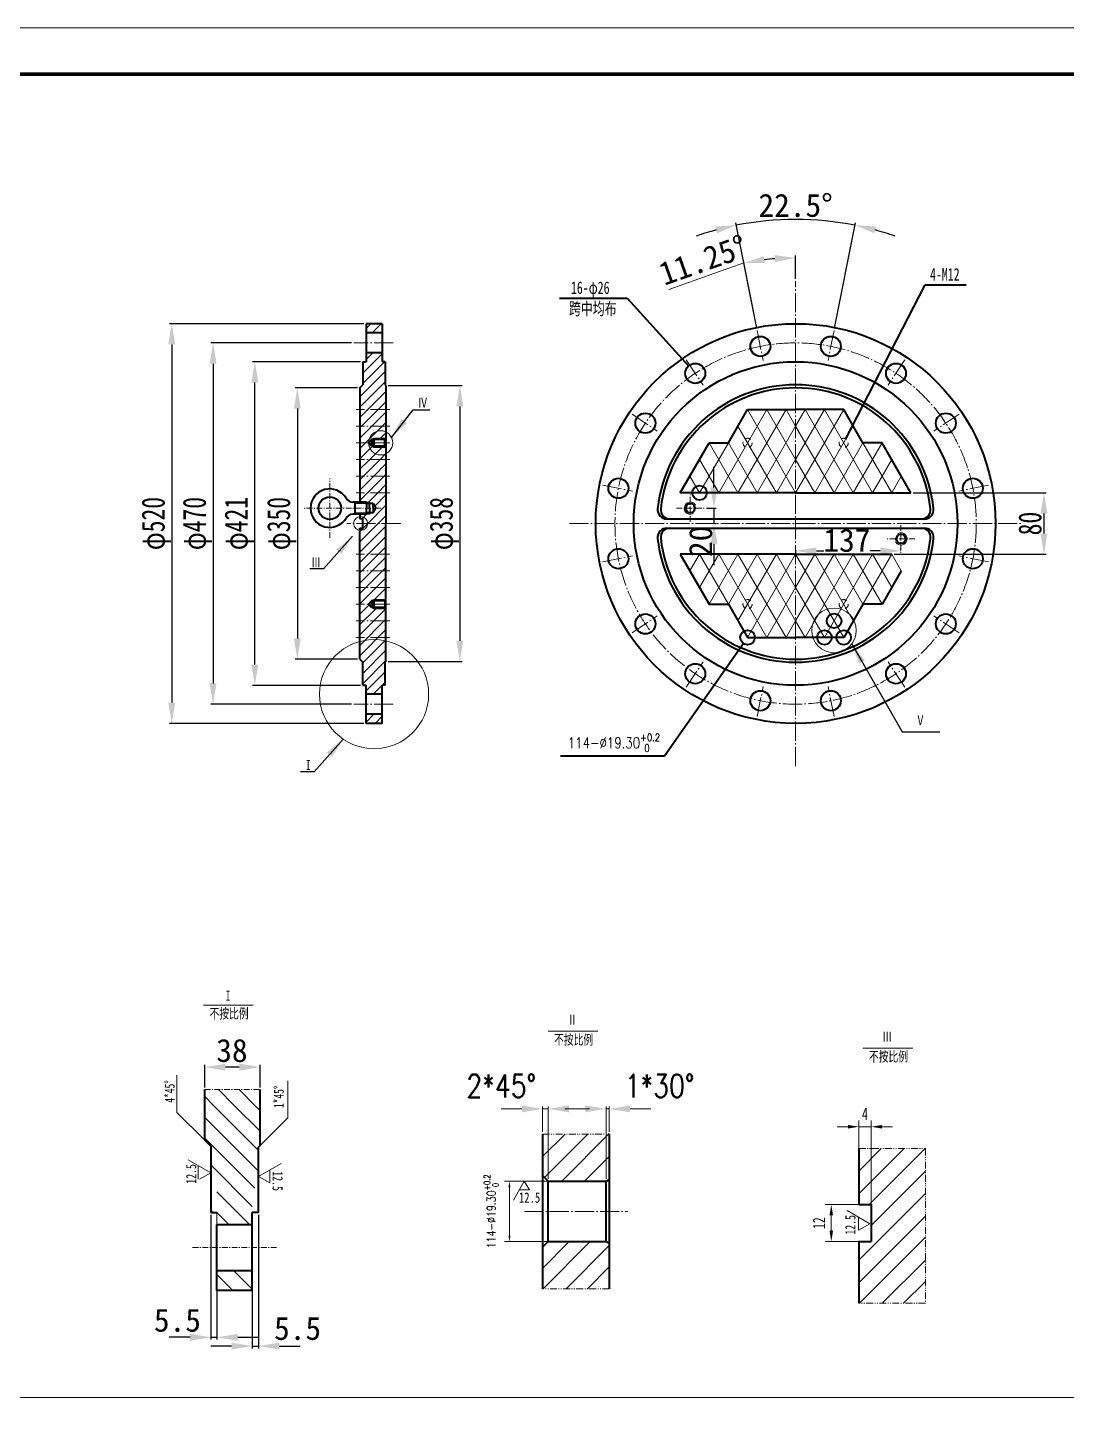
# Model space of a CAD drawing. Header units: millimetres. Extents: x 588 to 27563, y -8997 to 1800.
# Drawn here: x 23617 to 24967, y -7250 to -5433 of the extents above; entities that cross this region are included whole.
import ezdxf
from ezdxf.enums import TextEntityAlignment as Align

# ---------------------------------------------------------------- set-up
doc = ezdxf.new("R2010")
doc.units = ezdxf.units.MM
doc.header["$LTSCALE"] = 10
doc.header["$PDMODE"] = 1
for name, pattern in [('JXX-S', [1.7, 0.9, -0.2, 0.1, -0.2, 0.1, -0.2]), ('XX-L', [1.25, 0.75, -0.5]), ('ZXX-L', [3.28, 2.5, -0.3, 0.18, -0.3]), ('ZXX-S', [1.27, 0.75, -0.2, 0.12, -0.2])]:
    doc.linetypes.add(name, pattern=pattern)
doc.layers.get('Defpoints').update_dxf_attribs({"linetype": 'CONTINUOUS'})
for name, color, linetype, lineweight in [('A 粗实线', 1, 'CONTINUOUS', 40), ('B 细实线', 7, 'CONTINUOUS', 18), ('C 文 字', 2, 'CONTINUOUS', 20), ('D 短中心线', 3, 'ZXX-S', 18), ('E 长中心线', 3, 'ZXX-L', 18), ('G 长虚线', 6, 'XX-L', 20), ('H 短双点线', 3, 'JXX-S', 18), ('J 标注尺寸', 2, 'CONTINUOUS', 18)]:
    doc.layers.add(name, color=color, linetype=linetype, lineweight=lineweight)
doc.styles.add('ASC', font='TXT', dxfattribs={"width": 0.75})
doc.styles.add('HZTXT', font='SIMFANG.TTF', dxfattribs={"width": 0.75})
doc.styles.get("Standard").update_dxf_attribs({"font": 'SIMFANG.TTF'})
doc.styles.add('TH_GBDIM', font='romans.shx', dxfattribs={"width": 0.8, "bigfont": 'gbcbig.shx'})
doc.styles.add('TXT', font='txt', dxfattribs={"width": 0.7})
doc.styles.add('标题中文', font='SIMFANG.TTF', dxfattribs={"width": 0.7})
doc.dimstyles.new('通用标注4.0', dxfattribs={"dimtxt": 30, "dimasz": 27, "dimexe": 3, "dimexo": 3, "dimgap": 3, "dimtad": 1, "dimdec": 0, "dimzin": 0, "dimdsep": 46, "dimtxsty": 'Standard', "dimcen": 3, "dimadec": 0, "dimazin": 0, "dimtfac": 0.375, "dimtdec": 0, "dimtmove": 2, "dimatfit": 3, "dimfxl": 0, "dimtzin": 0, "dimarcsym": 0})

# ---------------------------------------------------------------- blocks, each defined once
blk = doc.blocks.new('*D317')
at = {"layer": 'C 文 字', "color": 0}
for p, q in [((24259, -6839), (24232, -6839)), ((24286, -6868.8), (24286, -6836)), ((24293.2, -6839), (24286, -6839)), ((24293.2, -6930), (24293.2, -6836)), ((24320.2, -6839), (24347.2, -6839))]:
    blk.add_line(p, q, dxfattribs=at)
for points in [[(24259, -6834.5), (24259, -6843.5), (24286, -6839)], [(24320.2, -6834.5), (24320.2, -6843.5), (24293.2, -6839)]]:
    blk.add_solid(points, dxfattribs=at)
at = {"layer": 'Defpoints', "color": 0}
for p in [(24286, -6839), (24286, -6871.8), (24293.2, -6933)]:
    blk.add_point(p, dxfattribs=at)
at = {"layer": 'C 文 字', "color": 0, "insert": (24232.2, -6809.1), "char_height": 30, "attachment_point": 5, "style": 'TH_GBDIM'}
blk.add_mtext('2*45%%d', dxfattribs=at)
blk = doc.blocks.new('*D318')
at = {"layer": 'C 文 字', "color": 0}
for p, q in [((24341.7, -6839), (24314.7, -6839)), ((24368.7, -6930), (24368.7, -6836)), ((24368.7, -6839), (24372.7, -6839)), ((24372.7, -6868.8), (24372.7, -6836)), ((24399.7, -6839), (24426.7, -6839))]:
    blk.add_line(p, q, dxfattribs=at)
for points in [[(24341.7, -6834.5), (24341.7, -6843.5), (24368.7, -6839)], [(24399.7, -6834.5), (24399.7, -6843.5), (24372.7, -6839)]]:
    blk.add_solid(points, dxfattribs=at)
at = {"layer": 'Defpoints', "color": 0}
for p in [(24372.7, -6839), (24372.7, -6871.8), (24368.7, -6933)]:
    blk.add_point(p, dxfattribs=at)
at = {"layer": 'C 文 字', "color": 0, "insert": (24438.1, -6809.1), "char_height": 30, "attachment_point": 5, "style": 'TH_GBDIM'}
blk.add_mtext('1*30%%d', dxfattribs=at)
blk = doc.blocks.new('*D337')
at = {"layer": 'C 文 字', "color": 0, "lineweight": -2}
for p, q in [((23846.5, -6811), (23846.5, -6781.7)), ((23891.5, -6784.7), (23873.5, -6784.7)), ((23918.5, -6811.3), (23918.5, -6781.7))]:
    blk.add_line(p, q, dxfattribs=at)
at = {"layer": 'C 文 字', "color": 0}
for points in [[(23873.5, -6780.2), (23873.5, -6789.2), (23846.5, -6784.7)], [(23891.5, -6780.2), (23891.5, -6789.2), (23918.5, -6784.7)]]:
    blk.add_solid(points, dxfattribs=at)
at = {"layer": 'Defpoints', "color": 0}
for p in [(23846.5, -6784.7), (23846.5, -6814), (23918.5, -6814.3)]:
    blk.add_point(p, dxfattribs=at)
at = {"layer": 'C 文 字', "color": 0, "insert": (23881.9, -6763.2), "char_height": 30, "attachment_point": 5}
blk.add_mtext('38', dxfattribs=at)
blk = doc.blocks.new('*D338')
at = {"layer": 'C 文 字', "color": 0, "lineweight": -2}
for p, q in [((23854.4, -6976.9), (23854.4, -7139.2)), ((23862.4, -6992.3), (23862.4, -7139.2)), ((23827.4, -7136.2), (23800.4, -7136.2)), ((23854.4, -7136.2), (23862.4, -7136.2)), ((23889.4, -7136.2), (23916.4, -7136.2))]:
    blk.add_line(p, q, dxfattribs=at)
at = {"layer": 'C 文 字', "color": 0}
for points in [[(23827.4, -7131.7), (23827.4, -7140.7), (23854.4, -7136.2)], [(23889.4, -7131.7), (23889.4, -7140.7), (23862.4, -7136.2)]]:
    blk.add_solid(points, dxfattribs=at)
at = {"layer": 'Defpoints', "color": 0}
for p in [(23854.4, -6973.9), (23862.4, -6989.3), (23862.4, -7136.2)]:
    blk.add_point(p, dxfattribs=at)
at = {"layer": 'C 文 字', "color": 0, "insert": (23811, -7114.1), "char_height": 30, "attachment_point": 5}
blk.add_mtext('5.5', dxfattribs=at)
blk = doc.blocks.new('*D339')
at = {"layer": 'C 文 字', "color": 0, "lineweight": -2}
for p, q in [((23916.5, -6976.9), (23916.5, -7150.6)), ((23908.4, -6992.3), (23908.4, -7150.6)), ((23881.4, -7147.6), (23854.4, -7147.6)), ((23908.4, -7147.6), (23916.5, -7147.6)), ((23943.5, -7147.6), (23970.5, -7147.6))]:
    blk.add_line(p, q, dxfattribs=at)
at = {"layer": 'C 文 字', "color": 0}
for points in [[(23881.4, -7143.1), (23881.4, -7152.1), (23908.4, -7147.6)], [(23943.5, -7143.1), (23943.5, -7152.1), (23916.5, -7147.6)]]:
    blk.add_solid(points, dxfattribs=at)
at = {"layer": 'Defpoints', "color": 0}
for p in [(23916.5, -6973.9), (23908.4, -6989.3), (23916.5, -7147.6)]:
    blk.add_point(p, dxfattribs=at)
at = {"layer": 'C 文 字', "color": 0, "insert": (23967.3, -7124.8), "char_height": 30, "attachment_point": 5}
blk.add_mtext('5.5', dxfattribs=at)
blk = doc.blocks.new('*D340')
at = {"layer": 'C 文 字', "color": 0, "lineweight": -2}
for p, q in [((24053.3, -5817.5), (23800.7, -5817.5)), ((23803.7, -5844.5), (23803.7, -6310.5)), ((24053.3, -6337.5), (23800.7, -6337.5))]:
    blk.add_line(p, q, dxfattribs=at)
at = {"layer": 'C 文 字', "color": 0}
for points in [[(23799.2, -5844.5), (23808.2, -5844.5), (23803.7, -5817.5)], [(23799.2, -6310.5), (23808.2, -6310.5), (23803.7, -6337.5)]]:
    blk.add_solid(points, dxfattribs=at)
at = {"layer": 'Defpoints', "color": 0}
for p in [(24056.3, -5817.5), (23803.7, -6337.5), (24056.3, -6337.5)]:
    blk.add_point(p, dxfattribs=at)
at = {"layer": 'C 文 字', "color": 0, "insert": (23783.5, -6077.5), "char_height": 30, "attachment_point": 5, "rotation": 90, "style": 'HZTXT'}
blk.add_mtext('φ520', dxfattribs=at)
blk = doc.blocks.new('*D341')
at = {"layer": 'C 文 字', "color": 0, "lineweight": -2}
for p, q in [((24037.4, -5842.5), (23854.4, -5842.5)), ((23857.4, -5869.5), (23857.4, -6285.5)), ((24037.4, -6312.5), (23854.4, -6312.5))]:
    blk.add_line(p, q, dxfattribs=at)
at = {"layer": 'C 文 字', "color": 0}
for points in [[(23852.9, -5869.5), (23861.9, -5869.5), (23857.4, -5842.5)], [(23852.9, -6285.5), (23861.9, -6285.5), (23857.4, -6312.5)]]:
    blk.add_solid(points, dxfattribs=at)
at = {"layer": 'Defpoints', "color": 0}
for p in [(24040.4, -5842.5), (23857.4, -6312.5), (24040.4, -6312.5)]:
    blk.add_point(p, dxfattribs=at)
at = {"layer": 'C 文 字', "color": 0, "insert": (23837.1, -6077.5), "char_height": 30, "attachment_point": 5, "rotation": 90, "style": 'HZTXT'}
blk.add_mtext('φ470', dxfattribs=at)
blk = doc.blocks.new('*D342')
at = {"layer": 'C 文 字', "color": 0, "lineweight": -2}
for p, q in [((24049.3, -5867), (23908.7, -5867)), ((23911.7, -6261), (23911.7, -5894)), ((24049.3, -6288), (23908.7, -6288))]:
    blk.add_line(p, q, dxfattribs=at)
at = {"layer": 'C 文 字', "color": 0}
for points in [[(23907.2, -5894), (23916.2, -5894), (23911.7, -5867)], [(23907.2, -6261), (23916.2, -6261), (23911.7, -6288)]]:
    blk.add_solid(points, dxfattribs=at)
at = {"layer": 'Defpoints', "color": 0}
for p in [(23911.7, -5867), (24052.3, -5867), (24052.3, -6288)]:
    blk.add_point(p, dxfattribs=at)
at = {"layer": 'C 文 字', "color": 0, "insert": (23891.4, -6077.5), "char_height": 30, "attachment_point": 5, "rotation": 90, "style": 'HZTXT'}
blk.add_mtext('φ421', dxfattribs=at)
blk = doc.blocks.new('*D343')
at = {"layer": 'C 文 字', "color": 0, "lineweight": -2}
for p, q in [((24045.3, -5901), (23964, -5901)), ((23967, -5928), (23967, -6227)), ((24045.3, -6254), (23964, -6254))]:
    blk.add_line(p, q, dxfattribs=at)
at = {"layer": 'C 文 字', "color": 0}
for points in [[(23962.5, -5928), (23971.5, -5928), (23967, -5901)], [(23962.5, -6227), (23971.5, -6227), (23967, -6254)]]:
    blk.add_solid(points, dxfattribs=at)
at = {"layer": 'Defpoints', "color": 0}
for p in [(24048.3, -5901), (23967, -6254), (24048.3, -6254)]:
    blk.add_point(p, dxfattribs=at)
at = {"layer": 'C 文 字', "color": 0, "insert": (23946.7, -6077.5), "char_height": 30, "attachment_point": 5, "rotation": 90, "style": 'HZTXT'}
blk.add_mtext('φ350', dxfattribs=at)
blk = doc.blocks.new('*D344')
at = {"layer": 'C 文 字', "color": 0, "lineweight": -2}
for p, q in [((24085.3, -5898), (24181.4, -5898)), ((24178.4, -5925), (24178.4, -6230)), ((24085.3, -6257), (24181.4, -6257))]:
    blk.add_line(p, q, dxfattribs=at)
at = {"layer": 'C 文 字', "color": 0}
for points in [[(24173.9, -5925), (24182.9, -5925), (24178.4, -5898)], [(24173.9, -6230), (24182.9, -6230), (24178.4, -6257)]]:
    blk.add_solid(points, dxfattribs=at)
at = {"layer": 'Defpoints', "color": 0}
for p in [(24082.3, -5898), (24082.3, -6257), (24178.4, -6257)]:
    blk.add_point(p, dxfattribs=at)
at = {"layer": 'C 文 字', "color": 0, "insert": (24158.2, -6077.5), "char_height": 30, "attachment_point": 5, "rotation": 90, "style": 'HZTXT'}
blk.add_mtext('φ358', dxfattribs=at)
blk = doc.blocks.new('*D345')
at = {"layer": 'C 文 字', "color": 0, "lineweight": -2}
for p, q in [((24564.6, -5823.5), (24547.1, -5735.5)), ((24615.1, -5759), (24615.1, -5728.8))]:
    blk.add_line(p, q, dxfattribs=at)
blk.add_arc((24615.1, -6077.5), 345.6, 94.4771, 96.7729, dxfattribs=at)
at = {"layer": 'C 文 字', "color": 0}
for points in [[(24575, -5738.7), (24573.6, -5729.8), (24547.7, -5738.5)], [(24587.9, -5728.4), (24588.3, -5737.4), (24615.1, -5731.8)]]:
    blk.add_solid(points, dxfattribs=at)
at = {"layer": 'Defpoints', "color": 0}
for p in [(24592.5, -5732.6), (24615.1, -5762), (24565.2, -5826.4), (24572.9, -5865.2), (24615.1, -6393)]:
    blk.add_point(p, dxfattribs=at)
at = {"layer": 'C 文 字', "color": 0, "insert": (24494.5, -5734.8), "char_height": 30, "attachment_point": 5, "rotation": 19.3811}
blk.add_mtext('11.25%%D', dxfattribs=at)
blk = doc.blocks.new('*D346')
at = {"layer": 'C 文 字', "color": 0, "lineweight": -2}
for p, q in [((24564.6, -5823.5), (24537.3, -5686.4)), ((24665.6, -5823.5), (24692.9, -5686.4))]:
    blk.add_line(p, q, dxfattribs=at)
for start, end in [(78.75, 101.25), (105.1599, 109.0699), (70.9301, 74.8401)]:
    blk.add_arc((24615.1, -6077.5), 395.7, start, end, dxfattribs=at)
at = {"layer": 'C 文 字', "color": 0}
for points in [[(24510.6, -5691.1), (24512.6, -5699.9), (24537.9, -5689.3)], [(24717.6, -5699.9), (24719.6, -5691.1), (24692.3, -5689.3)]]:
    blk.add_solid(points, dxfattribs=at)
at = {"layer": 'Defpoints', "color": 0}
for p in [(24641, -5682.6), (24565.2, -5826.4), (24665, -5826.4), (24572.9, -5865.2), (24657.3, -5865.2)]:
    blk.add_point(p, dxfattribs=at)
at = {"layer": 'C 文 字', "color": 0, "insert": (24615.1, -5663.7), "char_height": 30, "attachment_point": 5}
blk.add_mtext('22.5%%D', dxfattribs=at)
blk = doc.blocks.new('*D347')
at = {"layer": 'C 文 字', "color": 0, "lineweight": -2}
for p, q in [((24508.9, -6030.5), (24508.9, -6003.5)), ((24499.1, -6057.5), (24511.9, -6057.5)), ((24508.9, -6057.5), (24508.9, -6077.5)), ((24510.4, -6077.5), (24511.9, -6077.5)), ((24508.9, -6104.5), (24508.9, -6131.5))]:
    blk.add_line(p, q, dxfattribs=at)
at = {"layer": 'C 文 字', "color": 0}
for points in [[(24504.4, -6030.5), (24513.4, -6030.5), (24508.9, -6057.5)], [(24504.4, -6104.5), (24513.4, -6104.5), (24508.9, -6077.5)]]:
    blk.add_solid(points, dxfattribs=at)
at = {"layer": 'Defpoints', "color": 0}
for p in [(24496.1, -6057.5), (24507.4, -6077.5), (24508.9, -6077.5)]:
    blk.add_point(p, dxfattribs=at)
at = {"layer": 'C 文 字', "color": 0, "insert": (24491.7, -6100.6), "char_height": 30, "attachment_point": 5, "rotation": 90}
blk.add_mtext('20', dxfattribs=at)
blk = doc.blocks.new('*D348')
at = {"layer": 'C 文 字', "color": 0, "lineweight": -2}
for p, q in [((24615.1, -6112.3), (24615.1, -6116.1)), ((24642.1, -6113.1), (24651.6, -6113.1)), ((24725.1, -6113.1), (24711.9, -6113.1)), ((24752.1, -6112.4), (24752.1, -6110.1))]:
    blk.add_line(p, q, dxfattribs=at)
at = {"layer": 'C 文 字', "color": 0}
for points in [[(24642.1, -6108.6), (24642.1, -6117.6), (24615.1, -6113.1)], [(24725.1, -6108.6), (24725.1, -6117.6), (24752.1, -6113.1)]]:
    blk.add_solid(points, dxfattribs=at)
at = {"layer": 'Defpoints', "color": 0}
for p in [(24615.1, -6109.3), (24615.1, -6113.1), (24752.1, -6115.4)]:
    blk.add_point(p, dxfattribs=at)
at = {"layer": 'C 文 字', "color": 0, "insert": (24681.8, -6099.5), "char_height": 30, "attachment_point": 5}
blk.add_mtext('137', dxfattribs=at)
blk = doc.blocks.new('*D371')
at = {"layer": 'C 文 字', "color": 0, "lineweight": -2}
for p, q in [((24768.1, -6037.5), (24941.1, -6037.5)), ((24938.1, -6064.5), (24938.1, -6090.5)), ((24743.1, -6117.5), (24941.1, -6117.5))]:
    blk.add_line(p, q, dxfattribs=at)
at = {"layer": 'C 文 字', "color": 0}
for points in [[(24933.6, -6064.5), (24942.6, -6064.5), (24938.1, -6037.5)], [(24933.6, -6090.5), (24942.6, -6090.5), (24938.1, -6117.5)]]:
    blk.add_solid(points, dxfattribs=at)
at = {"layer": 'Defpoints', "color": 0}
for p in [(24765.1, -6037.5), (24740.1, -6117.5), (24938.1, -6117.5)]:
    blk.add_point(p, dxfattribs=at)
at = {"layer": 'C 文 字', "color": 0, "insert": (24920.1, -6077.5), "char_height": 30, "attachment_point": 5, "rotation": 90, "style": 'HZTXT'}
blk.add_mtext('80', dxfattribs=at)

msp = doc.modelspace()

# ---------------------------------------------------------------- hatches: boundary and pattern name
at = {"layer": 'C 文 字'}
h = msp.add_hatch(dxfattribs=at)
h.set_pattern_fill('ANSI31', color=256, scale=3, style=0)
h.set_pattern_definition([(45, (35846.943, 12890.582), (-6.735192, 6.735192), [])])
h.paths.add_polyline_path([(24077.3, -6337.46), (24056.3, -6337.46), (24056.3, -6325.46), (24077.3, -6325.46)])
h.paths.add_polyline_path([(24081.3, -6287.96), (24077.3, -6287.96), (24077.3, -6299.46), (24056.3, -6299.46), (24056.3, -6287.96), (24052.3, -6287.96), (24052.3, -6257.96), (24048.3, -6253.96), (24048.3, -6225.72), (24082.3, -6225.72), (24082.3, -6256.96), (24081.3, -6257.96)])
h.paths.add_polyline_path([(24082.3, -6225.72), (24048.3, -6225.72), (24048.3, -6204.07), (24082.3, -6204.07)])
h.paths.add_polyline_path([(24082.3, -6204.07), (24048.3, -6204.07), (24048.3, -6182.42), (24059.52, -6182.42), (24063.27, -6186.92), (24066.39, -6186.92), (24066.39, -6188.42), (24082.3, -6188.42)])
h.paths.add_polyline_path([(24082.3, -6176.42), (24066.39, -6176.42), (24066.39, -6177.92), (24063.27, -6177.92), (24059.52, -6182.42), (24048.3, -6182.42), (24048.3, -6160.77), (24082.3, -6160.77)])
h.paths.add_polyline_path([(24082.3, -6160.77), (24048.3, -6160.77), (24048.3, -6139.12), (24082.3, -6139.12)])
h.paths.add_polyline_path([(24082.3, -6139.12), (24048.3, -6139.12), (24048.3, -6117.46), (24082.3, -6117.46)])
h.paths.add_polyline_path([(24082.3, -6117.46), (24048.3, -6117.46), (24048.3, -6083.46), (24052.3, -6083.46), (24052.3, -6077.46), (24082.3, -6077.46)])

# ---------------------------------------------------------------- linework, layer by layer
at = {"layer": 'A 粗实线', "color": 0}
for p, q in [((24680.6, -5967.32), (24783.72, -5767.01)), ((24783.72, -5767.01), (24837.08, -5767.01)), ((24308.06, -5784.08), (24395.89, -5784.08)), ((24395.89, -5784.08), (24475.82, -5872.43))]:
    msp.add_line(p, q, dxfattribs=at)
at = {"layer": 'A 粗实线'}
for p, q in [((24077.3, -5817.46), (24056.3, -5817.46)), ((24056.3, -5817.46), (24056.3, -5866.96)), ((24077.3, -5829.46), (24056.3, -5829.46)), ((24077.3, -5817.46), (24077.3, -5866.05)), ((24077.3, -5817.46), (24077.3, -5866.96)), ((24052.3, -5866.96), (24056.3, -5866.96)), ((24052.3, -5866.96), (24052.3, -5896.96)), ((24077.3, -5855.46), (24056.3, -5855.46)), ((24081.3, -5866.96), (24077.3, -5866.96)), ((24081.3, -5866.96), (24081.3, -5896.96)), ((24081.3, -5866.96), (24081.3, -5896.96)), ((24048.3, -5900.96), (24052.3, -5896.96)), ((24048.3, -5900.96), (24048.3, -6049.46)), ((24082.3, -5897.96), (24081.3, -5896.96)), ((24082.3, -5897.96), (24082.3, -6077.46)), ((24527.6, -5972.51), (24552.6, -5929.21)), ((24552.6, -5929.21), (24615.1, -5929.21)), ((24677.6, -5929.21), (24615.1, -5929.21)), ((24702.6, -5972.51), (24677.6, -5929.21)), ((24063.27, -5968.01), (24059.52, -5972.51)), ((24063.27, -5968.01), (24059.52, -5972.51)), ((24063.27, -5977.01), (24059.52, -5972.51)), ((24063.27, -5977.01), (24059.52, -5972.51)), ((24063.27, -5977.01), (24063.27, -5968.01)), ((24063.27, -5968.01), (24063.27, -5977.01)), ((24080.8, -5968.01), (24082.3, -5966.51)), ((24080.8, -5968.01), (24082.3, -5966.51)), ((24080.8, -5977.01), (24080.8, -5968.01)), ((24080.8, -5977.01), (24082.3, -5978.51)), ((24080.8, -5977.01), (24082.3, -5978.51)), ((24465.1, -6037.46), (24502.6, -5972.51)), ((24502.6, -5972.51), (24527.6, -5972.51)), ((24727.6, -5972.51), (24702.6, -5972.51)), ((24752.6, -6015.81), (24727.6, -5972.51)), ((24765.1, -6037.46), (24727.6, -5972.51)), ((24056.91, -6049.46), (24039.18, -6049.46)), ((24056.91, -6049.46), (24056.91, -6057.46)), ((24065.65, -6051.46), (24056.91, -6051.46)), ((24060.65, -6051.46), (24060.65, -6049.46)), ((24060.65, -6057.46), (24060.65, -6051.46)), ((24065.65, -6051.46), (24069.12, -6057.46)), ((24065.65, -6057.46), (24065.65, -6051.46)), ((24615.1, -6037.46), (24465.1, -6037.46)), ((24615.1, -6037.46), (24740.1, -6037.46)), ((24615.1, -6037.46), (24765.1, -6037.46)), ((24056.91, -6065.46), (24039.18, -6065.46)), ((24048.3, -6065.46), (24048.3, -6071.46)), ((24056.91, -6065.46), (24056.91, -6057.46)), ((24065.65, -6063.46), (24056.91, -6063.46)), ((24060.65, -6057.46), (24060.65, -6065.46)), ((24065.65, -6063.46), (24069.12, -6057.46)), ((24065.65, -6057.46), (24065.65, -6063.46)), ((24052.3, -6071.46), (24048.3, -6071.46)), ((24048.3, -6253.96), (24048.3, -6083.46)), ((24048.3, -6083.46), (24052.3, -6083.46)), ((24052.3, -6083.46), (24052.3, -6071.46)), ((24082.3, -6256.96), (24082.3, -6077.46)), ((24447.56, -6071.46), (24782.63, -6071.46)), ((24447.56, -6083.46), (24782.63, -6083.46)), ((24615.1, -6117.46), (24465.1, -6117.46)), ((24465.1, -6117.46), (24502.6, -6182.42)), ((24615.1, -6117.46), (24490.1, -6117.46)), ((24615.1, -6117.46), (24740.1, -6117.46)), ((24477.6, -6139.12), (24502.6, -6182.42)), ((24752.6, -6139.12), (24727.6, -6182.42)), ((24063.27, -6177.92), (24059.52, -6182.42)), ((24063.27, -6177.92), (24059.52, -6182.42)), ((24063.27, -6177.92), (24063.27, -6186.92)), ((24063.27, -6186.92), (24063.27, -6177.92)), ((24080.8, -6177.92), (24082.3, -6176.42)), ((24080.8, -6177.92), (24082.3, -6176.42)), ((24080.8, -6177.92), (24080.8, -6186.92)), ((24063.27, -6186.92), (24059.52, -6182.42)), ((24063.27, -6186.92), (24059.52, -6182.42)), ((24080.8, -6186.92), (24082.3, -6188.42)), ((24080.8, -6186.92), (24082.3, -6188.42)), ((24502.6, -6182.42), (24527.6, -6182.42)), ((24527.6, -6182.42), (24552.6, -6225.72)), ((24702.6, -6182.42), (24677.6, -6225.72)), ((24727.6, -6182.42), (24702.6, -6182.42)), ((24552.6, -6225.72), (24615.1, -6225.72)), ((24677.6, -6225.72), (24615.1, -6225.72)), ((24048.3, -6253.96), (24052.3, -6257.96)), ((24052.3, -6287.96), (24052.3, -6257.96)), ((24082.3, -6256.96), (24081.3, -6257.96)), ((24081.3, -6287.96), (24081.3, -6257.96)), ((24081.3, -6287.96), (24081.3, -6257.96)), ((24052.3, -6287.96), (24056.3, -6287.96)), ((24056.3, -6337.46), (24056.3, -6287.96)), ((24077.3, -6337.46), (24077.3, -6287.96)), ((24081.3, -6287.96), (24077.3, -6287.96)), ((24077.3, -6337.46), (24077.3, -6288.88)), ((24077.3, -6299.46), (24056.3, -6299.46)), ((24077.3, -6325.46), (24056.3, -6325.46)), ((24077.3, -6337.46), (24056.3, -6337.46)), ((23854.4, -6887.67), (23854.4, -6973.93)), ((23918.48, -6886.75), (23916.48, -6888.75)), ((24286.04, -6871.76), (24286.04, -7072.98)), ((24372.72, -6871.76), (24372.72, -7072.98)), ((24697.33, -6890.74), (24697.33, -6963.59)), ((24293.24, -6932.99), (24286.04, -6925.79)), ((24293.24, -7011.75), (24293.24, -6932.99)), ((24293.24, -6932.99), (24368.72, -6932.99)), ((24368.72, -6932.99), (24372.72, -6930.68)), ((24368.72, -7011.75), (24368.72, -6932.99)), ((24697.33, -6963.59), (24713.33, -6963.59)), ((24713.33, -6963.59), (24713.33, -7011.59)), ((23862.4, -6989.33), (23908.39, -6989.33)), ((24293.24, -7011.75), (24286.04, -7018.95)), ((24293.24, -7011.75), (24368.72, -7011.75)), ((24368.72, -7011.75), (24372.72, -7014.06)), ((24697.33, -7011.59), (24713.33, -7011.59)), ((24697.33, -7011.59), (24697.33, -7091.96)), ((23862.4, -7049.33), (23908.39, -7049.33))]:
    msp.add_line(p, q, dxfattribs=at)
at = {"layer": 'A 粗实线', "color": 1, "linetype": 'ByBlock'}
for p, q in [((24080.8, -5968.01), (24063.27, -5968.01)), ((24080.8, -5968.01), (24063.27, -5968.01)), ((24080.8, -5977.01), (24063.27, -5977.01)), ((24080.8, -5977.01), (24063.27, -5977.01)), ((24066.39, -5966.51), (24066.39, -5978.51)), ((24066.39, -5978.51), (24066.39, -5966.51)), ((24042.06, -6065.46), (24042.06, -6049.46)), ((24080.8, -6177.92), (24063.27, -6177.92)), ((24080.8, -6177.92), (24063.27, -6177.92)), ((24066.39, -6188.42), (24066.39, -6176.42)), ((24066.39, -6176.42), (24066.39, -6188.42)), ((24080.8, -6186.92), (24063.27, -6186.92)), ((24080.8, -6186.92), (24063.27, -6186.92)), ((23846.48, -6879.75), (23846.48, -6813.97)), ((23918.48, -6886.75), (23918.48, -6813.97)), ((23854.4, -6887.67), (23846.48, -6879.75)), ((23916.48, -6973.93), (23916.48, -6888.75)), ((23854.4, -6973.93), (23862.4, -6973.93)), ((23908.39, -7075.1), (23908.39, -6973.93)), ((23916.48, -6973.93), (23908.39, -6973.93)), ((23862.4, -7075.1), (23862.4, -6989.33)), ((23908.39, -7075.1), (23862.4, -7075.1))]:
    msp.add_line(p, q, dxfattribs=at)
at = {"layer": 'A 粗实线', "color": 4}
for p, q in [((24547.15, -6233.5), (24444.47, -6380.17)), ((24444.47, -6380.17), (24309.07, -6380.17))]:
    msp.add_line(p, q, dxfattribs=at)
at = {"layer": 'A 粗实线', "color": 5, "lineweight": 120}
msp.add_lwpolyline([(21148.12, -8936.71), (25984.12, -8936.71), (25984.12, -5492.71), (21148.12, -5492.71)], close=True, dxfattribs=at)
at = {"layer": 'A 粗实线'}
for centre, radius in [((24615.1, -6077.46), 260), ((24569.25, -5846.98), 13), ((24660.94, -5846.98), 13), ((24615.1, -6077.46), 210.5), ((24484.54, -5882.07), 13), ((24745.66, -5882.07), 13), ((24419.7, -5946.91), 13), ((24810.49, -5946.91), 13), ((24384.61, -6031.62), 13), ((24845.58, -6031.62), 13), ((24478.1, -6057.46), 6), ((24752.1, -6097.46), 6), ((24384.61, -6123.31), 13), ((24845.58, -6123.31), 13), ((24419.7, -6208.02), 13), ((24665.1, -6204.07), 9.5), ((24810.49, -6208.02), 13), ((24652.6, -6225.72), 9.5), ((24677.6, -6225.72), 9.5), ((24484.54, -6272.86), 13), ((24745.66, -6272.86), 13), ((24569.25, -6307.95), 13), ((24660.94, -6307.95), 13)]:
    msp.add_circle(centre, radius, dxfattribs=at)
at = {"layer": 'A 粗实线', "color": 1}
for centre in [(24490.1, -6037.46), (24552.6, -6225.72)]:
    msp.add_circle(centre, 9.5, dxfattribs=at)
at = {"layer": 'A 粗实线', "color": 1, "linetype": 'ByBlock'}
msp.add_circle((24009.16, -6057.46), 14.68, dxfattribs=at)
at = {"layer": 'A 粗实线'}
for centre, radius, start, end in [((24615.1, -6077.46), 180.5, 6.13232, 173.86768), ((24615.1, -6077.46), 176.5, 6.28203, 173.71797), ((24447.56, -6059.46), 12, 173.86768, 270), ((24451.59, -6059.46), 12, 173.71797, 270), ((24778.61, -6059.46), 12, 270, 6.28203), ((24782.63, -6059.46), 12, 270, 6.13232), ((24447.56, -6095.46), 12, 90, 186.13232), ((24451.59, -6095.46), 12, 90, 186.28203), ((24778.61, -6095.46), 12, 353.71797, 90), ((24782.63, -6095.46), 12, 353.86768, 90), ((24615.1, -6077.46), 180.5, 186.13232, 353.86768), ((24615.1, -6077.46), 176.5, 186.28203, 353.71797)]:
    msp.add_arc(centre, radius, start, end, dxfattribs=at)
at = {"layer": 'A 粗实线', "color": 1, "linetype": 'ByBlock'}
for centre, radius, start, end in [((24009.16, -6057.46), 25, 30.94972, 329.05028), ((24039.18, -6039.46), 10, 210.94972, 270), ((24039.18, -6075.46), 10, 90, 149.05028)]:
    msp.add_arc(centre, radius, start, end, dxfattribs=at)
at = {"layer": 'B 细实线'}
for p, q in [((24577.6, -5929.21), (24515.1, -6037.46)), ((24602.6, -5929.21), (24540.1, -6037.46)), ((24552.6, -5929.21), (24615.1, -6037.46)), ((24577.6, -5929.21), (24615.1, -5994.16)), ((24602.6, -5929.21), (24615.1, -5950.86)), ((24627.6, -5929.21), (24615.1, -5950.86)), ((24652.6, -5929.21), (24615.1, -5994.16)), ((24677.6, -5929.21), (24615.1, -6037.46)), ((24627.6, -5929.21), (24690.1, -6037.46)), ((24652.6, -5929.21), (24715.1, -6037.46)), ((24540.1, -5950.86), (24590.1, -6037.46)), ((24615.1, -5950.86), (24565.1, -6037.46)), ((24615.1, -5950.86), (24665.1, -6037.46)), ((24690.1, -5950.86), (24640.1, -6037.46)), ((24527.6, -5972.51), (24490.1, -6037.46)), ((24502.6, -5972.51), (24540.1, -6037.46)), ((24527.6, -5972.51), (24565.1, -6037.46)), ((24702.6, -5972.51), (24665.1, -6037.46)), ((24727.6, -5972.51), (24690.1, -6037.46)), ((24702.6, -5972.51), (24740.1, -6037.46)), ((24490.1, -5994.16), (24515.1, -6037.46)), ((24615.1, -5994.16), (24590.1, -6037.46)), ((24615.1, -5994.16), (24640.1, -6037.46)), ((24740.1, -5994.16), (24715.1, -6037.46)), ((24477.6, -6015.81), (24490.1, -6037.46)), ((24752.6, -6015.81), (24740.1, -6037.46)), ((24056.91, -6051.46), (24042.06, -6051.46)), ((24060.65, -6049.46), (24056.91, -6049.46)), ((24056.91, -6063.46), (24042.06, -6063.46)), ((24060.65, -6065.46), (24056.91, -6065.46)), ((24477.6, -6139.12), (24490.1, -6117.46)), ((24490.1, -6160.77), (24515.1, -6117.46)), ((24527.6, -6182.42), (24490.1, -6117.46)), ((24502.6, -6182.42), (24540.1, -6117.46)), ((24577.6, -6225.72), (24515.1, -6117.46)), ((24527.6, -6182.42), (24565.1, -6117.46)), ((24540.1, -6204.07), (24590.1, -6117.46)), ((24602.6, -6225.72), (24540.1, -6117.46)), ((24552.6, -6225.72), (24615.1, -6117.46)), ((24615.1, -6204.07), (24565.1, -6117.46)), ((24615.1, -6160.77), (24590.1, -6117.46)), ((24677.6, -6225.72), (24615.1, -6117.46)), ((24615.1, -6160.77), (24640.1, -6117.46)), ((24615.1, -6204.07), (24665.1, -6117.46)), ((24627.6, -6225.72), (24690.1, -6117.46)), ((24690.1, -6204.07), (24640.1, -6117.46)), ((24652.6, -6225.72), (24715.1, -6117.46)), ((24702.6, -6182.42), (24665.1, -6117.46)), ((24727.6, -6182.42), (24690.1, -6117.46)), ((24702.6, -6182.42), (24740.1, -6117.46)), ((24740.1, -6160.77), (24715.1, -6117.46)), ((24752.6, -6139.12), (24740.1, -6117.46)), ((24577.6, -6225.72), (24615.1, -6160.77)), ((24652.6, -6225.72), (24615.1, -6160.77)), ((24602.6, -6225.72), (24615.1, -6204.07)), ((24627.6, -6225.72), (24615.1, -6204.07)), ((24683.33, -6862.25), (24669.33, -6862.25)), ((24697.33, -6890.74), (24697.33, -6854.25)), ((24697.33, -6862.25), (24713.33, -6862.25)), ((24713.33, -6963.59), (24713.33, -6854.25)), ((24727.33, -6862.25), (24741.33, -6862.25)), ((24286.04, -6900.86), (24315.14, -6871.76)), ((24288.45, -6928.19), (24344.88, -6871.76)), ((24310.91, -6932.99), (24372.72, -6871.18)), ((23824.96, -6905.14), (23854.4, -6922.14)), ((24340.65, -6932.99), (24372.72, -6900.92)), ((24697.33, -6949.58), (24756.16, -6890.74)), ((24697.33, -6919.84), (24726.43, -6890.74)), ((24710.57, -6963.59), (24784, -6890.16)), ((23838.12, -6930.64), (23838.12, -6913.64)), ((23854.4, -6922.14), (23839.68, -6930.64)), ((23945.93, -6909.91), (23916.48, -6926.91)), ((23931.2, -6935.41), (23931.2, -6918.41)), ((24713.33, -6990.57), (24784, -6919.9)), ((23916.48, -6926.91), (23931.2, -6935.41)), ((24262.18, -6932.99), (24248.19, -6957.56)), ((24262.18, -6932.99), (24269.06, -6944.41)), ((24371.19, -6931.56), (24372.72, -6930.04)), ((24269.06, -6944.41), (24255.82, -6944.43)), ((24697.33, -7035.69), (24784, -6949.01)), ((24697.33, -6963.59), (24653.5, -6963.59)), ((24661.5, -6977.59), (24661.5, -6997.59)), ((24682.32, -6971.37), (24711.77, -6988.37)), ((24697.33, -7065.43), (24784, -6978.75)), ((24697.04, -6996.87), (24697.04, -6979.87)), ((24711.77, -6988.37), (24697.04, -6996.87)), ((24286.04, -7046.45), (24320.74, -7011.75)), ((24286.77, -7072.98), (24348, -7011.75)), ((24697.33, -7011.59), (24653.5, -7011.59)), ((24698.05, -7091.96), (24784, -7006.01)), ((24316.51, -7072.98), (24372.72, -7016.77)), ((24344.29, -7072.98), (24372.72, -7044.56)), ((24727.79, -7091.96), (24784, -7035.75)), ((24755.58, -7091.96), (24784, -7063.53)), ((21148.12, -7214.71), (25984.12, -7214.71))]:
    msp.add_line(p, q, dxfattribs=at)
at = {"layer": 'B 细实线', "linetype": 'ByBlock'}
for p, q in [((24082.3, -5966.51), (24066.39, -5966.51)), ((24066.39, -5966.51), (24082.3, -5966.51)), ((24066.39, -5978.51), (24082.3, -5978.51)), ((24082.3, -5978.51), (24066.39, -5978.51)), ((24066.39, -6176.42), (24082.3, -6176.42)), ((24082.3, -6176.42), (24066.39, -6176.42)), ((24082.3, -6188.42), (24066.39, -6188.42)), ((24066.39, -6188.42), (24082.3, -6188.42))]:
    msp.add_line(p, q, dxfattribs=at)
at = {"layer": 'B 细实线'}
msp.add_lwpolyline([(20998.12, -8996.71), (26044.12, -8996.71), (26044.12, -5432.71), (20998.12, -5432.71)], close=True, dxfattribs=at)
msp.add_circle((24665.04, -6216.48), 29.03, dxfattribs=at)
for centre, start, end in [((24478.1, -6057.46), 30, 300), ((24752.1, -6097.46), 210, 120)]:
    msp.add_arc(centre, 8, start, end, dxfattribs=at)
for points in [[(24683.33, -6859.92), (24683.33, -6864.58), (24697.33, -6862.25)], [(24727.33, -6859.92), (24727.33, -6864.58), (24713.33, -6862.25)], [(24659.17, -6977.59), (24663.83, -6977.59), (24661.5, -6963.59)], [(24659.17, -6997.59), (24663.83, -6997.59), (24661.5, -7011.59)]]:
    msp.add_solid(points, dxfattribs=at)
at = {"layer": 'C 文 字'}
for p, q in [((24547.67, -5738.48), (24450.03, -5772.78)), ((24056.3, -5823.84), (24062.67, -5817.46)), ((24064.14, -5829.46), (24076.14, -5817.46)), ((24052.3, -5881.72), (24077.3, -5856.72)), ((24052.3, -5868.25), (24053.58, -5866.96)), ((24052.3, -5895.19), (24080.52, -5866.96)), ((24056.3, -5864.25), (24065.08, -5855.46)), ((24048.3, -5912.66), (24081.3, -5879.66)), ((24048.3, -5926.13), (24081.3, -5893.13)), ((24058.69, -5929.21), (24082.3, -5905.6)), ((24072.16, -5929.21), (24082.3, -5919.07)), ((24048.3, -5939.6), (24058.69, -5929.21)), ((24050.51, -5950.86), (24072.16, -5929.21)), ((24063.98, -5950.86), (24082.3, -5932.54)), ((24048.3, -5953.07), (24050.51, -5950.86)), ((24048.3, -5966.54), (24063.98, -5950.86)), ((24055.8, -5972.51), (24077.45, -5950.86)), ((24075.27, -5966.51), (24082.3, -5959.48)), ((24077.45, -5950.86), (24082.3, -5946.01)), ((24048.3, -5980.01), (24055.8, -5972.51)), ((24048.3, -5993.48), (24064.77, -5977.01)), ((24061.09, -5994.16), (24076.74, -5978.51)), ((24048.3, -6006.95), (24061.09, -5994.16)), ((24052.91, -6015.81), (24074.56, -5994.16)), ((24074.56, -5994.16), (24082.3, -5986.42)), ((24048.3, -6020.42), (24052.91, -6015.81)), ((24048.3, -6033.89), (24066.38, -6015.81)), ((24058.2, -6037.46), (24079.85, -6015.81)), ((24066.38, -6015.81), (24082.3, -5999.89)), ((24079.85, -6015.81), (24082.3, -6013.36)), ((24071.67, -6037.46), (24082.3, -6026.83)), ((24048.3, -6047.36), (24058.2, -6037.46)), ((24059.67, -6049.46), (24071.67, -6037.46)), ((24067.66, -6054.94), (24082.3, -6040.3)), ((24051.14, -6071.46), (24057.14, -6065.46)), ((24058.61, -6077.46), (24082.3, -6053.77)), ((24072.08, -6077.46), (24082.3, -6067.24)), ((23810.36, -6843.63), (23810.36, -6795.35)), ((23885.24, -6834.9), (23864.3, -6813.97)), ((23912.18, -6834.9), (23891.24, -6813.97)), ((23918.48, -6814.26), (23918.19, -6813.97)), ((23954.6, -6850.63), (23954.6, -6802.35)), ((23858.3, -6834.9), (23846.48, -6823.09)), ((23846.48, -6879.75), (23810.36, -6843.63)), ((23916.48, -6920.03), (23846.48, -6850.03)), ((23916.48, -6893.09), (23858.3, -6834.9)), ((23918.48, -6868.15), (23885.24, -6834.9)), ((23918.48, -6841.21), (23912.18, -6834.9)), ((23918.48, -6886.75), (23954.6, -6850.63)), ((23911.61, -6942.1), (23846.48, -6876.97)), ((23908.39, -6965.82), (23854.4, -6911.83)), ((24293.24, -6932.99), (24236.44, -6932.99)), ((24242.84, -6940.99), (24242.84, -7003.75)), ((23904.96, -6989.33), (23862.4, -6946.77)), ((23857.73, -6973.93), (23854.4, -6970.61)), ((23878.02, -6989.33), (23862.4, -6973.71)), ((23862.4, -6973.93), (23862.4, -6989.33)), ((24293.24, -7011.75), (24236.44, -7011.75)), ((23908.39, -7073.58), (23884.14, -7049.33)), ((23882.96, -7075.1), (23862.4, -7054.54))]:
    msp.add_line(p, q, dxfattribs=at)
for centre, radius in [((24075.27, -5972.51), 15.79), ((24049.31, -6077.46), 9.14), ((24066.8, -6299.46), 70.95)]:
    msp.add_circle(centre, radius, dxfattribs=at)
for points in [[(24241.51, -6940.99), (24244.17, -6940.99), (24242.84, -6932.99)], [(24241.51, -7003.75), (24244.17, -7003.75), (24242.84, -7011.75)]]:
    msp.add_solid(points, dxfattribs=at)
at = {"layer": 'D 短中心线'}
for p, q in [((24009.16, -6096.1), (24009.16, -6018.83)), ((24478.1, -6075.42), (24478.1, -6039.51)), ((24075.44, -6057.46), (23975.52, -6057.46)), ((24460.14, -6057.46), (24496.05, -6057.46)), ((24752.1, -6079.51), (24752.1, -6115.42)), ((24770.05, -6097.46), (24734.14, -6097.46)), ((23846.48, -6813.97), (23918.48, -6813.97)), ((23939.86, -7019.33), (23829.91, -7019.33))]:
    msp.add_line(p, q, dxfattribs=at)
at = {"layer": 'E 长中心线'}
for p, q in [((24615.1, -6392.96), (24615.1, -5761.97)), ((24565.16, -5826.42), (24572.89, -5865.25)), ((24665.03, -5826.42), (24657.31, -5865.25)), ((24091.82, -5842.46), (24040.38, -5842.46)), ((24472.89, -5864.64), (24494.89, -5897.56)), ((24757.3, -5864.64), (24735.31, -5897.56)), ((24087.3, -5929.21), (24043.3, -5929.21)), ((24402.28, -5935.26), (24435.19, -5957.25)), ((24827.92, -5935.26), (24795.01, -5957.25)), ((24087.3, -5950.86), (24043.3, -5950.86)), ((24087.3, -5972.51), (24043.3, -5972.51)), ((24087.3, -5994.16), (24043.3, -5994.16)), ((24087.3, -6015.81), (24043.3, -6015.81)), ((24364.06, -6027.53), (24402.88, -6035.25)), ((24866.14, -6027.53), (24827.31, -6035.25)), ((24087.3, -6037.46), (24043.3, -6037.46)), ((24101.66, -6077.46), (24031.4, -6077.46)), ((24320.82, -6077.46), (24909.38, -6077.46)), ((24087.3, -6117.46), (24043.3, -6117.46)), ((24364.06, -6127.4), (24402.88, -6119.68)), ((24866.14, -6127.4), (24827.31, -6119.68)), ((24087.3, -6139.12), (24043.3, -6139.12)), ((24087.3, -6160.77), (24043.3, -6160.77)), ((24087.3, -6182.42), (24043.3, -6182.42)), ((24402.28, -6219.67), (24435.19, -6197.68)), ((24827.92, -6219.67), (24795.01, -6197.68)), ((24087.3, -6204.07), (24043.3, -6204.07)), ((24087.3, -6225.72), (24043.3, -6225.72)), ((24472.89, -6290.29), (24494.89, -6257.37)), ((24757.3, -6290.29), (24735.31, -6257.37)), ((24565.16, -6328.51), (24572.89, -6289.68)), ((24665.03, -6328.51), (24657.31, -6289.68)), ((24091.82, -6312.46), (24040.38, -6312.46)), ((24262.34, -6972.37), (24396.42, -6972.37))]:
    msp.add_line(p, q, dxfattribs=at)
msp.add_circle((24615.1, -6077.46), 235, dxfattribs=at)
at = {"layer": 'G 长虚线'}
for centre in [(24552.6, -5972.51), (24677.6, -5972.51), (24552.6, -6182.42), (24677.6, -6182.42)]:
    msp.add_circle(centre, 6, dxfattribs=at)
at = {"layer": 'H 短双点线'}
for p, q in [((24286.04, -6871.76), (24372.72, -6871.76)), ((24697.33, -6890.74), (24784, -6890.74)), ((24784, -6890.74), (24784, -7091.96)), ((24372.72, -7072.98), (24286.04, -7072.98)), ((24784, -7091.96), (24697.33, -7091.96))]:
    msp.add_line(p, q, dxfattribs=at)
at = {"layer": 'J 标注尺寸'}
for p, q in [((23844.83, -6703.87), (23909.61, -6703.87)), ((24293.02, -6737.84), (24357.8, -6737.84)), ((24702.61, -6759.88), (24767.39, -6759.88)), ((24702.61, -6759.88), (24767.39, -6759.88))]:
    msp.add_line(p, q, dxfattribs=at)

# ---------------------------------------------------------------- texts
at = {"layer": 'C 文 字'}
for s, height, style, width, p in [('4-M12', 16.2, '标题中文', 0.7, (24789.87, -5761.39)), ('16-φ26', 16.2, '标题中文', 0.7, (24322.81, -5778.71)), ('跨中均布', 16.2, '标题中文', 0.7, (24320.34, -5805.96)), ('Ⅳ', 12.96, '标题中文', 0.7, (24123.66, -5926.8)), ('Ⅲ', 12.96, '标题中文', 0.7, (23984.93, -6134.37)), ('Ⅴ', 12.96, '标题中文', 0.7, (24771.05, -6339.75)), ('I', 12.96, '标题中文', 0.7, (23978.07, -6398)), ('I', 12.96, '标题中文', 0.7, (23873.66, -6698.15)), ('不按比例', 12.96, '标题中文', 0.7, (23852.76, -6721.36)), ('Ⅱ', 12.96, '标题中文', 0.7, (24318.24, -6729.34)), ('不按比例', 12.96, '标题中文', 0.7, (24300.95, -6755.34)), ('Ⅲ', 12.96, '标题中文', 0.7, (24727.84, -6751.38)), ('不按比例', 12.96, '标题中文', 0.7, (24710.54, -6777.37)), ('12.5', 13.6, 'ASC', 0.75, (24255.15, -6961.15))]:
    msp.add_text(s, height=height, dxfattribs=dict(at, style=style, width=width)).set_placement(p)
at = {"layer": 'C 文 字', "style": '标题中文', "width": 0.7}
for s, p in [('4*45%%D', (23807.5, -6830.95)), ('1*45%%D', (23949.35, -6837.95))]:
    msp.add_text(s, height=12.96, rotation=90, dxfattribs=at).set_placement(p)
at = {"layer": 'C 文 字', "style": 'TXT', "width": 0.7}
msp.add_text('4', height=16, dxfattribs=at).set_placement((24705.27, -6845.57), align=Align.MIDDLE_CENTER)
for rotation, p in [(90, (23829, -6923.59)), (270, (23941.38, -6932.97)), (90, (24686.36, -6989.82))]:
    msp.add_text('12.5', height=13.333, rotation=rotation, dxfattribs=at).set_placement(p, align=Align.MIDDLE)
msp.add_text('12', height=16, rotation=90, dxfattribs=at).set_placement((24645.5, -6987.59), align=Align.MIDDLE_CENTER)
at = {"layer": 'C 文 字', "insert": (24378.78, -6362.74), "char_height": 14, "attachment_point": 5, "style": 'TH_GBDIM'}
msp.add_mtext('\\A1;114-%%C19.30{\\H0.71x;\\S+0.2^  0;}', dxfattribs=at)
at = {"layer": 'C 文 字', "insert": (24219.25, -6972.37), "char_height": 11.2, "attachment_point": 5, "rotation": 90, "style": 'TH_GBDIM'}
msp.add_mtext('\\A1;114-%%C19.30{\\H0.71x;\\S+0.2^  0;}', dxfattribs=at)

# ---------------------------------------------------------------- dimensions: what is measured, and where the dimension line sits
at = {"layer": 'C 文 字'}
dim = msp.add_angular_dim_2l(base=(24640.98, -5682.58), line1=((24665.03, -5826.42), (24657.31, -5865.25)), line2=((24565.16, -5826.42), (24572.89, -5865.25)), text='22.5%%D', dimstyle='通用标注4.0', dxfattribs=at)
dim.commit()
dim.dimension.update_dxf_attribs({"geometry": '*D346', "text_midpoint": (24615.1, -5663.73)})
dim = msp.add_angular_dim_2l(base=(24592.49, -5732.58), line1=((24615.1, -6392.96), (24615.1, -5761.97)), line2=((24565.16, -5826.42), (24572.89, -5865.25)), text='11.25%%D', dimstyle='通用标注4.0', dxfattribs=at)
dim.commit()
dim.dimension.update_dxf_attribs({"geometry": '*D345', "text_midpoint": (24494.55, -5734.79), "dimtype": 162})
for base, p1, p2, text, picture, middle in [((23803.72, -6337.46), (24056.3, -5817.46), (24056.3, -6337.46), 'φ<>', '*D340', (23783.45, -6077.46)), ((23857.36, -6312.46), (24040.38, -5842.46), (24040.38, -6312.46), 'φ<>', '*D341', (23837.09, -6077.46)), ((23911.66, -5866.96), (24052.3, -6287.96), (24052.3, -5866.96), 'φ<>', '*D342', (23891.39, -6077.46)), ((23967.02, -6253.96), (24048.3, -5900.96), (24048.3, -6253.96), 'φ350', '*D343', (23946.74, -6077.46)), ((24178.44, -6256.96), (24082.3, -5897.96), (24082.3, -6256.96), 'φ358', '*D344', (24158.17, -6077.46))]:
    dim = msp.add_linear_dim(base=base, p1=p1, p2=p2, angle=90, text=text, dimstyle='通用标注4.0', override={"dimtxsty": 'HZTXT'}, dxfattribs=at)
    dim.commit()
    dim.dimension.update_dxf_attribs({"geometry": picture, "text_midpoint": middle})
dim = msp.add_linear_dim(base=(24508.87, -6077.46), p1=(24496.05, -6057.46), p2=(24507.38, -6077.46), angle=90, dimstyle='通用标注4.0', dxfattribs=at)
dim.commit()
dim.dimension.update_dxf_attribs({"geometry": '*D347', "text_midpoint": (24491.71, -6100.61), "dimtype": 160})
dim = msp.add_linear_dim(base=(24938.08, -6117.46), p1=(24765.1, -6037.46), p2=(24740.1, -6117.46), angle=90, dimstyle='通用标注4.0', override={"dimtxsty": 'HZTXT'}, dxfattribs=at)
dim.commit()
dim.dimension.update_dxf_attribs({"geometry": '*D371', "text_midpoint": (24920.08, -6077.46)})
dim = msp.add_linear_dim(base=(24615.1, -6113.09), p1=(24752.1, -6115.42), p2=(24615.1, -6109.28), dimstyle='通用标注4.0', dxfattribs=at)
dim.commit()
dim.dimension.update_dxf_attribs({"geometry": '*D348', "text_midpoint": (24681.78, -6099.48), "dimtype": 160})
for base, p1, p2, text, picture, middle in [((23846.48, -6784.69), (23918.48, -6814.26), (23846.48, -6813.97), '38', '*D337', (23881.94, -6763.17)), ((23862.4, -7136.18), (23854.4, -6973.93), (23862.4, -6989.33), '5.5', '*D338', (23810.97, -7114.08)), ((23916.48, -7147.6), (23908.39, -6989.33), (23916.48, -6973.93), '5.5', '*D339', (23967.29, -7124.8))]:
    dim = msp.add_linear_dim(base=base, p1=p1, p2=p2, text=text, dimstyle='通用标注4.0', dxfattribs=at)
    dim.commit()
    dim.dimension.update_dxf_attribs({"geometry": picture, "text_midpoint": middle, "dimtype": 160})
for base, p1, p2, text, picture, middle in [((24286.04, -6838.97), (24293.24, -6932.99), (24286.04, -6871.76), '2*45%%d', '*D317', (24232.2, -6809.12)), ((24372.72, -6838.97), (24368.72, -6932.99), (24372.72, -6871.76), '1*30%%d', '*D318', (24438.12, -6809.12))]:
    dim = msp.add_linear_dim(base=base, p1=p1, p2=p2, text=text, dimstyle='通用标注4.0', override={"dimtxsty": 'TH_GBDIM', "dimlwd": 65535, "dimlwe": 65535}, dxfattribs=at)
    dim.commit()
    dim.dimension.update_dxf_attribs({"geometry": picture, "text_midpoint": middle, "dimtype": 160})

# ---------------------------------------------------------------- leaders
for points in [[(24089.35, -5965.37), (24117.76, -5929.45), (24139.26, -5929.45)], [(24038.74, -6094.01), (24000.85, -6136.62), (23983.35, -6136.62)], [(24688.08, -6234.14), (24753.75, -6348.25), (24802.67, -6348.25)], [(24026.66, -6357.97), (23988.77, -6400.59), (23971.26, -6400.59)]]:
    msp.add_leader(points, dimstyle='通用标注4.0', override={"dimgap": 1, "dimtad": 0}, dxfattribs=at)

doc.saveas('drawing.dxf')
